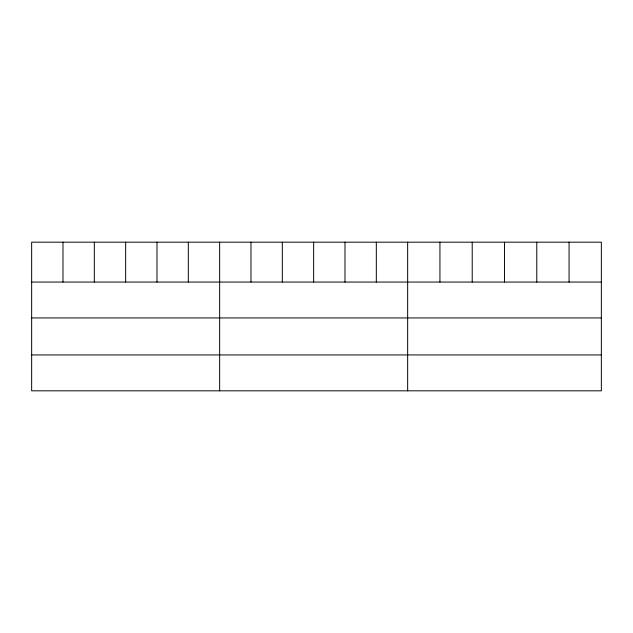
<?xml version="1.0" encoding="UTF-8"?>
<svg xmlns="http://www.w3.org/2000/svg" width="633" height="633" viewBox="0 0 633 633"><rect width="100%" height="100%" fill="white"/><g stroke="black" fill="none" stroke-linecap="round" stroke-linejoin="round"><path stroke-width="0.95" d="M601.35 282.057L601.35 390.822L31.65 390.822L31.65 242.178L601.35 242.178L601.35 282.057L31.65 282.057M31.65 317.948L601.35 317.948M31.65 354.931L601.35 354.931M569.067 242.178L569.067 282.057M536.784 242.178L536.784 282.057M504.501 242.178L504.501 282.057M472.218 242.178L472.218 282.057M439.935 242.178L439.935 282.057M407.652 242.178L407.652 390.822M376.319 242.178L376.319 282.057M344.985 242.178L344.985 282.057M313.651 242.178L313.651 282.057M282.318 242.178L282.318 282.057M250.984 242.178L250.984 282.057M219.651 242.178L219.651 390.822M188.317 242.178L188.317 282.057M156.984 242.178L156.984 282.057M125.651 242.178L125.651 282.057M94.317 242.178L94.317 282.057M62.983 242.178L62.983 282.057"/></g></svg>
